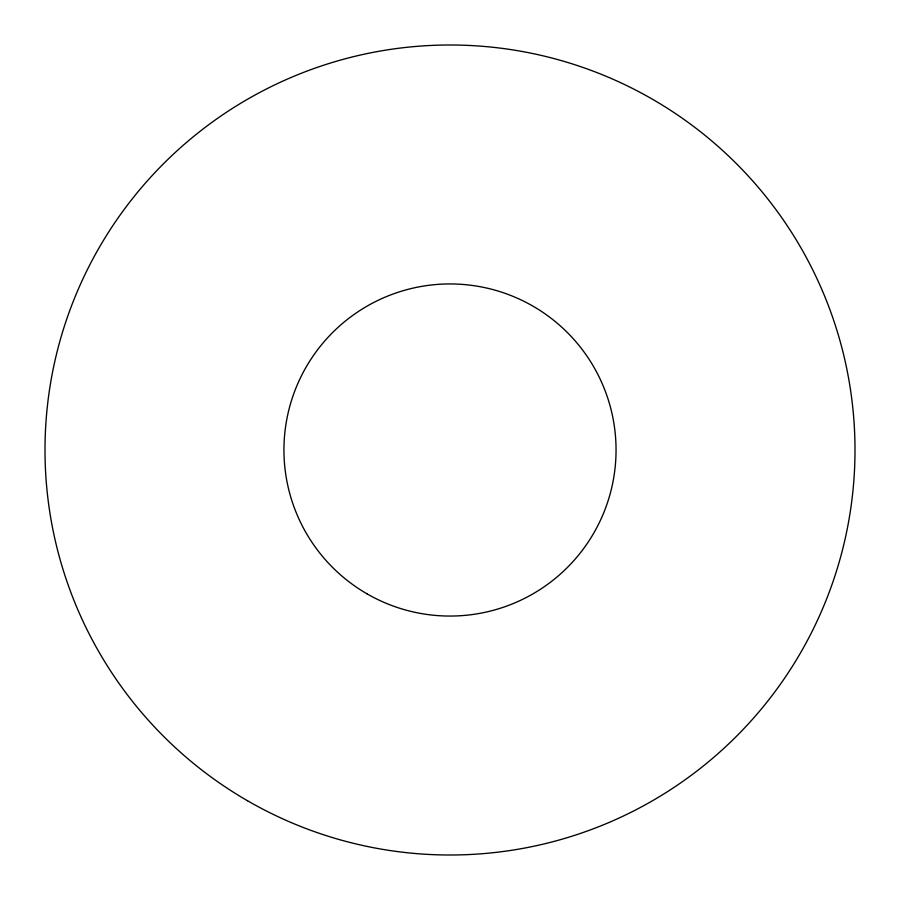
<?xml version="1.0" encoding="UTF-8"?>
<svg xmlns="http://www.w3.org/2000/svg" width="900" height="900" viewBox="0 0 900 900"><rect width="100%" height="100%" fill="white"/><g stroke="black" fill="none" stroke-linecap="round" stroke-linejoin="round"><path stroke-width="1.35" d="M366.975 593.809A166.05 166.05 0 0 0 616.05 450A166.05 166.05 0 0 0 366.975 306.191A166.05 166.05 0 0 0 366.975 593.809M247.5 800.741A405 405 0 0 0 855 450A405 405 0 0 0 247.5 99.259A405 405 0 0 0 247.5 800.741"/></g></svg>
